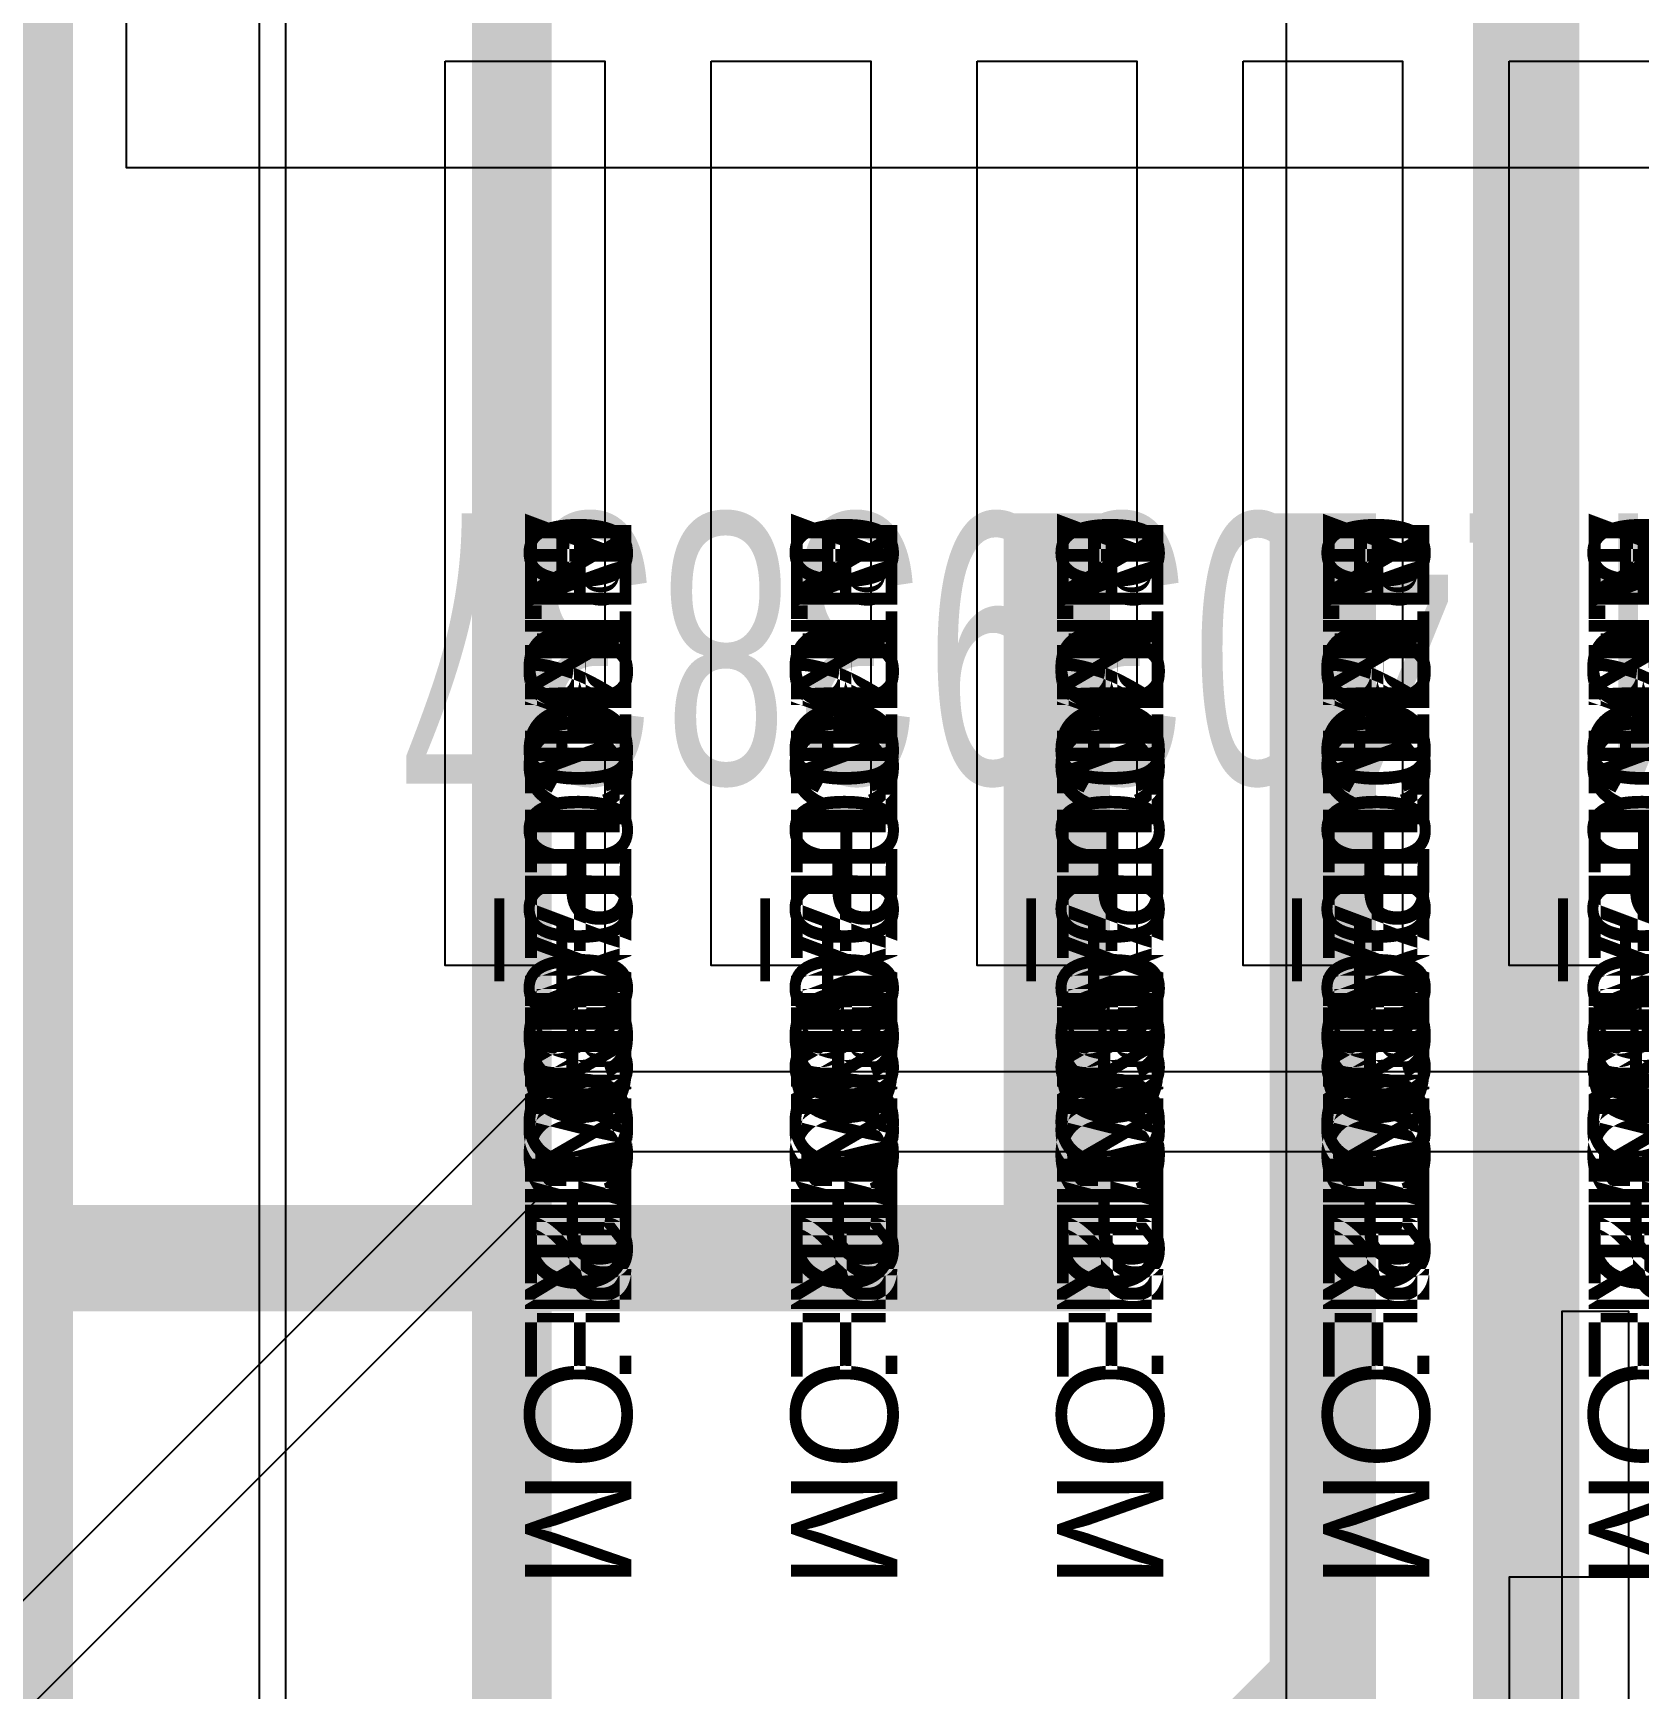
# Model space of a CAD drawing. Extents: x 0 to 323, y 0 to 320.
# Drawn here: x 37.475 to 40.494, y 98.74 to 101.853 of the extents above; entities that cross this region are included whole.
import ezdxf
from ezdxf.enums import TextEntityAlignment as Align

# ---------------------------------------------------------------- set-up
doc = ezdxf.new("R2010")
doc.units = 0
doc.header["$MEASUREMENT"] = 0
doc.layers.get('0').update_dxf_attribs({"linetype": 'CONTINUOUS'})
for name, color, linetype in [('CDN_FIGURES', 7, 'CONTINUOUS'), ('ETCH_BOTTOM', 7, 'CONTINUOUS'), ('ETCH_GND', 3, 'CONTINUOUS'), ('ETCH_INT1', 4, 'CONTINUOUS'), ('ETCH_INT2', 5, 'CONTINUOUS'), ('ETCH_PWR', 6, 'CONTINUOUS'), ('ETCH_TOP', 2, 'CONTINUOUS'), ('MANUFACTURING_NCLEGEND-1-6', 8, 'CONTINUOUS'), ('PACKAGE_GEOMETRY_ASSEMBLY_TOP', 11, 'CONTINUOUS'), ('PACKAGE_GEOMETRY_PIN_NUMBER', 9, 'CONTINUOUS')]:
    doc.layers.add(name, color=color, linetype=linetype)

# ---------------------------------------------------------------- blocks, each defined once
blk = doc.blocks.new('FIGURE_DIAMOND')
at = {"layer": 'CDN_FIGURES'}
blk.add_lwpolyline([(-0.5, 0), (0, 0.5), (0.5, 0), (0, -0.5)], close=True, dxfattribs=at)
blk = doc.blocks.new('PAD_INFO')
for tag in ['SHAPE_TYPE', 'PAD_HEIGHT', 'PAD_LAYER', 'PAD_TYPE', 'PAD_WIDTH']:
    blk.add_attdef(tag, (0, 0), '', height=0.2)
at = {"flags": 2}
blk.add_attdef('CDN_TYPE', (0, 0), '', height=0.2, dxfattribs=at)
blk = doc.blocks.new('DRILL_INFO')
at = {"flags": 2}
blk.add_attdef('CDN_TYPE', (0, 0), '', height=0.2, dxfattribs=at)
for tag in ['FSHAPE', 'FCHAR', 'DRILL_HEIGHT', 'DIAMETER', 'PLATED', 'DRILL_WIDTH']:
    blk.add_attdef(tag, (0, 0), '', height=0.2)
blk = doc.blocks.new('RC1700X0300TS_NS')
at = {"layer": 'ETCH_TOP'}
blk.add_lwpolyline([(-0.85, -0.15), (-0.85, 0.15), (0.85, 0.15), (0.85, -0.15)], close=True, dxfattribs=at)
ref = blk.add_blockref('PAD_INFO', (0, 0))
ref.add_attrib('PAD_LAYER', 'ETCH_TOP', (0, 0), dxfattribs={"height": 0.2})
ref.add_attrib('SHAPE_TYPE', 'NULL', (0, 0), dxfattribs={"height": 0.2})
ref.add_attrib('PAD_TYPE', 'ANTIPAD', (0, 0), dxfattribs={"height": 0.2})
ref.add_attrib('PAD_WIDTH', '0.000000', (0, 0), dxfattribs={"height": 0.2})
ref.add_attrib('PAD_HEIGHT', '0.000000', (0, 0), dxfattribs={"height": 0.2})
ref = blk.add_blockref('PAD_INFO', (0, 0))
ref.add_attrib('PAD_LAYER', 'ETCH_GND', (0, 0), dxfattribs={"height": 0.2})
ref.add_attrib('SHAPE_TYPE', 'NULL', (0, 0), dxfattribs={"height": 0.2})
ref.add_attrib('PAD_TYPE', 'ANTIPAD', (0, 0), dxfattribs={"height": 0.2})
ref.add_attrib('PAD_WIDTH', '0.000000', (0, 0), dxfattribs={"height": 0.2})
ref.add_attrib('PAD_HEIGHT', '0.000000', (0, 0), dxfattribs={"height": 0.2})
ref = blk.add_blockref('PAD_INFO', (0, 0))
ref.add_attrib('PAD_LAYER', 'ETCH_INT1', (0, 0), dxfattribs={"height": 0.2})
ref.add_attrib('SHAPE_TYPE', 'NULL', (0, 0), dxfattribs={"height": 0.2})
ref.add_attrib('PAD_TYPE', 'ANTIPAD', (0, 0), dxfattribs={"height": 0.2})
ref.add_attrib('PAD_WIDTH', '0.000000', (0, 0), dxfattribs={"height": 0.2})
ref.add_attrib('PAD_HEIGHT', '0.000000', (0, 0), dxfattribs={"height": 0.2})
ref = blk.add_blockref('PAD_INFO', (0, 0))
ref.add_attrib('PAD_LAYER', 'ETCH_INT2', (0, 0), dxfattribs={"height": 0.2})
ref.add_attrib('SHAPE_TYPE', 'NULL', (0, 0), dxfattribs={"height": 0.2})
ref.add_attrib('PAD_TYPE', 'ANTIPAD', (0, 0), dxfattribs={"height": 0.2})
ref.add_attrib('PAD_WIDTH', '0.000000', (0, 0), dxfattribs={"height": 0.2})
ref.add_attrib('PAD_HEIGHT', '0.000000', (0, 0), dxfattribs={"height": 0.2})
ref = blk.add_blockref('PAD_INFO', (0, 0))
ref.add_attrib('PAD_LAYER', 'ETCH_PWR', (0, 0), dxfattribs={"height": 0.2})
ref.add_attrib('SHAPE_TYPE', 'NULL', (0, 0), dxfattribs={"height": 0.2})
ref.add_attrib('PAD_TYPE', 'ANTIPAD', (0, 0), dxfattribs={"height": 0.2})
ref.add_attrib('PAD_WIDTH', '0.000000', (0, 0), dxfattribs={"height": 0.2})
ref.add_attrib('PAD_HEIGHT', '0.000000', (0, 0), dxfattribs={"height": 0.2})
ref = blk.add_blockref('PAD_INFO', (0, 0))
ref.add_attrib('PAD_LAYER', 'ETCH_BOTTOM', (0, 0), dxfattribs={"height": 0.2})
ref.add_attrib('SHAPE_TYPE', 'NULL', (0, 0), dxfattribs={"height": 0.2})
ref.add_attrib('PAD_TYPE', 'ANTIPAD', (0, 0), dxfattribs={"height": 0.2})
ref.add_attrib('PAD_WIDTH', '0.000000', (0, 0), dxfattribs={"height": 0.2})
ref.add_attrib('PAD_HEIGHT', '0.000000', (0, 0), dxfattribs={"height": 0.2})
ref = blk.add_blockref('PAD_INFO', (0, 0))
ref.add_attrib('PAD_LAYER', 'ETCH_TOP', (0, 0), dxfattribs={"height": 0.2})
ref.add_attrib('SHAPE_TYPE', 'NULL', (0, 0), dxfattribs={"height": 0.2})
ref.add_attrib('PAD_TYPE', 'THERMAL', (0, 0), dxfattribs={"height": 0.2})
ref.add_attrib('PAD_WIDTH', '0.000000', (0, 0), dxfattribs={"height": 0.2})
ref.add_attrib('PAD_HEIGHT', '0.000000', (0, 0), dxfattribs={"height": 0.2})
ref = blk.add_blockref('PAD_INFO', (0, 0))
ref.add_attrib('PAD_LAYER', 'ETCH_GND', (0, 0), dxfattribs={"height": 0.2})
ref.add_attrib('SHAPE_TYPE', 'NULL', (0, 0), dxfattribs={"height": 0.2})
ref.add_attrib('PAD_TYPE', 'THERMAL', (0, 0), dxfattribs={"height": 0.2})
ref.add_attrib('PAD_WIDTH', '0.000000', (0, 0), dxfattribs={"height": 0.2})
ref.add_attrib('PAD_HEIGHT', '0.000000', (0, 0), dxfattribs={"height": 0.2})
ref = blk.add_blockref('PAD_INFO', (0, 0))
ref.add_attrib('PAD_LAYER', 'ETCH_INT1', (0, 0), dxfattribs={"height": 0.2})
ref.add_attrib('SHAPE_TYPE', 'NULL', (0, 0), dxfattribs={"height": 0.2})
ref.add_attrib('PAD_TYPE', 'THERMAL', (0, 0), dxfattribs={"height": 0.2})
ref.add_attrib('PAD_WIDTH', '0.000000', (0, 0), dxfattribs={"height": 0.2})
ref.add_attrib('PAD_HEIGHT', '0.000000', (0, 0), dxfattribs={"height": 0.2})
ref = blk.add_blockref('PAD_INFO', (0, 0))
ref.add_attrib('PAD_LAYER', 'ETCH_INT2', (0, 0), dxfattribs={"height": 0.2})
ref.add_attrib('SHAPE_TYPE', 'NULL', (0, 0), dxfattribs={"height": 0.2})
ref.add_attrib('PAD_TYPE', 'THERMAL', (0, 0), dxfattribs={"height": 0.2})
ref.add_attrib('PAD_WIDTH', '0.000000', (0, 0), dxfattribs={"height": 0.2})
ref.add_attrib('PAD_HEIGHT', '0.000000', (0, 0), dxfattribs={"height": 0.2})
ref = blk.add_blockref('PAD_INFO', (0, 0))
ref.add_attrib('PAD_LAYER', 'ETCH_PWR', (0, 0), dxfattribs={"height": 0.2})
ref.add_attrib('SHAPE_TYPE', 'NULL', (0, 0), dxfattribs={"height": 0.2})
ref.add_attrib('PAD_TYPE', 'THERMAL', (0, 0), dxfattribs={"height": 0.2})
ref.add_attrib('PAD_WIDTH', '0.000000', (0, 0), dxfattribs={"height": 0.2})
ref.add_attrib('PAD_HEIGHT', '0.000000', (0, 0), dxfattribs={"height": 0.2})
ref = blk.add_blockref('PAD_INFO', (0, 0))
ref.add_attrib('PAD_LAYER', 'ETCH_BOTTOM', (0, 0), dxfattribs={"height": 0.2})
ref.add_attrib('SHAPE_TYPE', 'NULL', (0, 0), dxfattribs={"height": 0.2})
ref.add_attrib('PAD_TYPE', 'THERMAL', (0, 0), dxfattribs={"height": 0.2})
ref.add_attrib('PAD_WIDTH', '0.000000', (0, 0), dxfattribs={"height": 0.2})
ref.add_attrib('PAD_HEIGHT', '0.000000', (0, 0), dxfattribs={"height": 0.2})
ref = blk.add_blockref('PAD_INFO', (0, 0))
ref.add_attrib('PAD_LAYER', 'ETCH_TOP', (0, 0), dxfattribs={"height": 0.2})
ref.add_attrib('SHAPE_TYPE', 'RECTANGLE', (0, 0), dxfattribs={"height": 0.2})
ref.add_attrib('PAD_TYPE', 'REGULAR', (0, 0), dxfattribs={"height": 0.2})
ref.add_attrib('PAD_WIDTH', '1.700000', (0, 0), dxfattribs={"height": 0.2})
ref.add_attrib('PAD_HEIGHT', '0.300000', (0, 0), dxfattribs={"height": 0.2})
ref = blk.add_blockref('PAD_INFO', (0, 0))
ref.add_attrib('PAD_LAYER', 'ETCH_GND', (0, 0), dxfattribs={"height": 0.2})
ref.add_attrib('SHAPE_TYPE', 'NULL', (0, 0), dxfattribs={"height": 0.2})
ref.add_attrib('PAD_TYPE', 'REGULAR', (0, 0), dxfattribs={"height": 0.2})
ref.add_attrib('PAD_WIDTH', '0.000000', (0, 0), dxfattribs={"height": 0.2})
ref.add_attrib('PAD_HEIGHT', '0.000000', (0, 0), dxfattribs={"height": 0.2})
ref = blk.add_blockref('PAD_INFO', (0, 0))
ref.add_attrib('PAD_LAYER', 'ETCH_INT1', (0, 0), dxfattribs={"height": 0.2})
ref.add_attrib('SHAPE_TYPE', 'NULL', (0, 0), dxfattribs={"height": 0.2})
ref.add_attrib('PAD_TYPE', 'REGULAR', (0, 0), dxfattribs={"height": 0.2})
ref.add_attrib('PAD_WIDTH', '0.000000', (0, 0), dxfattribs={"height": 0.2})
ref.add_attrib('PAD_HEIGHT', '0.000000', (0, 0), dxfattribs={"height": 0.2})
ref = blk.add_blockref('PAD_INFO', (0, 0))
ref.add_attrib('PAD_LAYER', 'ETCH_INT2', (0, 0), dxfattribs={"height": 0.2})
ref.add_attrib('SHAPE_TYPE', 'NULL', (0, 0), dxfattribs={"height": 0.2})
ref.add_attrib('PAD_TYPE', 'REGULAR', (0, 0), dxfattribs={"height": 0.2})
ref.add_attrib('PAD_WIDTH', '0.000000', (0, 0), dxfattribs={"height": 0.2})
ref.add_attrib('PAD_HEIGHT', '0.000000', (0, 0), dxfattribs={"height": 0.2})
ref = blk.add_blockref('PAD_INFO', (0, 0))
ref.add_attrib('PAD_LAYER', 'ETCH_PWR', (0, 0), dxfattribs={"height": 0.2})
ref.add_attrib('SHAPE_TYPE', 'NULL', (0, 0), dxfattribs={"height": 0.2})
ref.add_attrib('PAD_TYPE', 'REGULAR', (0, 0), dxfattribs={"height": 0.2})
ref.add_attrib('PAD_WIDTH', '0.000000', (0, 0), dxfattribs={"height": 0.2})
ref.add_attrib('PAD_HEIGHT', '0.000000', (0, 0), dxfattribs={"height": 0.2})
ref = blk.add_blockref('PAD_INFO', (0, 0))
ref.add_attrib('PAD_LAYER', 'ETCH_BOTTOM', (0, 0), dxfattribs={"height": 0.2})
ref.add_attrib('SHAPE_TYPE', 'NULL', (0, 0), dxfattribs={"height": 0.2})
ref.add_attrib('PAD_TYPE', 'REGULAR', (0, 0), dxfattribs={"height": 0.2})
ref.add_attrib('PAD_WIDTH', '0.000000', (0, 0), dxfattribs={"height": 0.2})
ref.add_attrib('PAD_HEIGHT', '0.000000', (0, 0), dxfattribs={"height": 0.2})
ref = blk.add_blockref('DRILL_INFO', (0, 0))
ref.add_attrib('DIAMETER', '0.000000', (0, 0), dxfattribs={"height": 0.2})
ref.add_attrib('PLATED', 'PLATED', (0, 0), dxfattribs={"height": 0.2})
ref.add_attrib('FSHAPE', 'NULL', (0, 0), dxfattribs={"height": 0.2})
ref.add_attrib('DRILL_WIDTH', '0.000000', (0, 0), dxfattribs={"height": 0.2})
ref.add_attrib('DRILL_HEIGHT', '0.000000', (0, 0), dxfattribs={"height": 0.2})
for tag in ['CDN_TYPE', 'PIN']:
    blk.add_attdef(tag, (0, 0), '', height=0.2)
at = {"flags": 2}
for tag in ['PSTKNAME', 'BBV']:
    blk.add_attdef(tag, (0, 0), '', height=0.2, dxfattribs=at)
blk = doc.blocks.new('F40')
at = {"layer": 'PACKAGE_GEOMETRY_ASSEMBLY_TOP'}
blk.add_lwpolyline([(0.65, -6.25), (7.65, -6.25), (7.65, 0.75), (0.65, 0.75)], close=True, dxfattribs=at)
at = {"layer": 'ETCH_TOP', "rotation": 90}
for p in [(4.9, 1.4), (5.4, 1.4), (5.9, 1.4), (6.4, 1.4), (6.9, 1.4)]:
    blk.add_blockref('RC1700X0300TS_NS', p, dxfattribs=at)
at = {"flags": 2}
for tag in ['SYMBOL_TYPE', 'CDN_TYPE', 'REFDES']:
    blk.add_attdef(tag, (0, 0), '', height=0.2, dxfattribs=at)
blk = doc.blocks.new('RC1400X1700TS')
at = {"layer": 'ETCH_TOP'}
blk.add_lwpolyline([(-0.7, -0.85), (-0.7, 0.85), (0.7, 0.85), (0.7, -0.85)], close=True, dxfattribs=at)
ref = blk.add_blockref('PAD_INFO', (0, 0))
ref.add_attrib('PAD_LAYER', 'ETCH_TOP', (0, 0), dxfattribs={"height": 0.2})
ref.add_attrib('SHAPE_TYPE', 'NULL', (0, 0), dxfattribs={"height": 0.2})
ref.add_attrib('PAD_TYPE', 'ANTIPAD', (0, 0), dxfattribs={"height": 0.2})
ref.add_attrib('PAD_WIDTH', '0.000000', (0, 0), dxfattribs={"height": 0.2})
ref.add_attrib('PAD_HEIGHT', '0.000000', (0, 0), dxfattribs={"height": 0.2})
ref = blk.add_blockref('PAD_INFO', (0, 0))
ref.add_attrib('PAD_LAYER', 'ETCH_GND', (0, 0), dxfattribs={"height": 0.2})
ref.add_attrib('SHAPE_TYPE', 'NULL', (0, 0), dxfattribs={"height": 0.2})
ref.add_attrib('PAD_TYPE', 'ANTIPAD', (0, 0), dxfattribs={"height": 0.2})
ref.add_attrib('PAD_WIDTH', '0.000000', (0, 0), dxfattribs={"height": 0.2})
ref.add_attrib('PAD_HEIGHT', '0.000000', (0, 0), dxfattribs={"height": 0.2})
ref = blk.add_blockref('PAD_INFO', (0, 0))
ref.add_attrib('PAD_LAYER', 'ETCH_INT1', (0, 0), dxfattribs={"height": 0.2})
ref.add_attrib('SHAPE_TYPE', 'NULL', (0, 0), dxfattribs={"height": 0.2})
ref.add_attrib('PAD_TYPE', 'ANTIPAD', (0, 0), dxfattribs={"height": 0.2})
ref.add_attrib('PAD_WIDTH', '0.000000', (0, 0), dxfattribs={"height": 0.2})
ref.add_attrib('PAD_HEIGHT', '0.000000', (0, 0), dxfattribs={"height": 0.2})
ref = blk.add_blockref('PAD_INFO', (0, 0))
ref.add_attrib('PAD_LAYER', 'ETCH_INT2', (0, 0), dxfattribs={"height": 0.2})
ref.add_attrib('SHAPE_TYPE', 'NULL', (0, 0), dxfattribs={"height": 0.2})
ref.add_attrib('PAD_TYPE', 'ANTIPAD', (0, 0), dxfattribs={"height": 0.2})
ref.add_attrib('PAD_WIDTH', '0.000000', (0, 0), dxfattribs={"height": 0.2})
ref.add_attrib('PAD_HEIGHT', '0.000000', (0, 0), dxfattribs={"height": 0.2})
ref = blk.add_blockref('PAD_INFO', (0, 0))
ref.add_attrib('PAD_LAYER', 'ETCH_PWR', (0, 0), dxfattribs={"height": 0.2})
ref.add_attrib('SHAPE_TYPE', 'NULL', (0, 0), dxfattribs={"height": 0.2})
ref.add_attrib('PAD_TYPE', 'ANTIPAD', (0, 0), dxfattribs={"height": 0.2})
ref.add_attrib('PAD_WIDTH', '0.000000', (0, 0), dxfattribs={"height": 0.2})
ref.add_attrib('PAD_HEIGHT', '0.000000', (0, 0), dxfattribs={"height": 0.2})
ref = blk.add_blockref('PAD_INFO', (0, 0))
ref.add_attrib('PAD_LAYER', 'ETCH_BOTTOM', (0, 0), dxfattribs={"height": 0.2})
ref.add_attrib('SHAPE_TYPE', 'NULL', (0, 0), dxfattribs={"height": 0.2})
ref.add_attrib('PAD_TYPE', 'ANTIPAD', (0, 0), dxfattribs={"height": 0.2})
ref.add_attrib('PAD_WIDTH', '0.000000', (0, 0), dxfattribs={"height": 0.2})
ref.add_attrib('PAD_HEIGHT', '0.000000', (0, 0), dxfattribs={"height": 0.2})
ref = blk.add_blockref('PAD_INFO', (0, 0))
ref.add_attrib('PAD_LAYER', 'ETCH_TOP', (0, 0), dxfattribs={"height": 0.2})
ref.add_attrib('SHAPE_TYPE', 'NULL', (0, 0), dxfattribs={"height": 0.2})
ref.add_attrib('PAD_TYPE', 'THERMAL', (0, 0), dxfattribs={"height": 0.2})
ref.add_attrib('PAD_WIDTH', '0.000000', (0, 0), dxfattribs={"height": 0.2})
ref.add_attrib('PAD_HEIGHT', '0.000000', (0, 0), dxfattribs={"height": 0.2})
ref = blk.add_blockref('PAD_INFO', (0, 0))
ref.add_attrib('PAD_LAYER', 'ETCH_GND', (0, 0), dxfattribs={"height": 0.2})
ref.add_attrib('SHAPE_TYPE', 'NULL', (0, 0), dxfattribs={"height": 0.2})
ref.add_attrib('PAD_TYPE', 'THERMAL', (0, 0), dxfattribs={"height": 0.2})
ref.add_attrib('PAD_WIDTH', '0.000000', (0, 0), dxfattribs={"height": 0.2})
ref.add_attrib('PAD_HEIGHT', '0.000000', (0, 0), dxfattribs={"height": 0.2})
ref = blk.add_blockref('PAD_INFO', (0, 0))
ref.add_attrib('PAD_LAYER', 'ETCH_INT1', (0, 0), dxfattribs={"height": 0.2})
ref.add_attrib('SHAPE_TYPE', 'NULL', (0, 0), dxfattribs={"height": 0.2})
ref.add_attrib('PAD_TYPE', 'THERMAL', (0, 0), dxfattribs={"height": 0.2})
ref.add_attrib('PAD_WIDTH', '0.000000', (0, 0), dxfattribs={"height": 0.2})
ref.add_attrib('PAD_HEIGHT', '0.000000', (0, 0), dxfattribs={"height": 0.2})
ref = blk.add_blockref('PAD_INFO', (0, 0))
ref.add_attrib('PAD_LAYER', 'ETCH_INT2', (0, 0), dxfattribs={"height": 0.2})
ref.add_attrib('SHAPE_TYPE', 'NULL', (0, 0), dxfattribs={"height": 0.2})
ref.add_attrib('PAD_TYPE', 'THERMAL', (0, 0), dxfattribs={"height": 0.2})
ref.add_attrib('PAD_WIDTH', '0.000000', (0, 0), dxfattribs={"height": 0.2})
ref.add_attrib('PAD_HEIGHT', '0.000000', (0, 0), dxfattribs={"height": 0.2})
ref = blk.add_blockref('PAD_INFO', (0, 0))
ref.add_attrib('PAD_LAYER', 'ETCH_PWR', (0, 0), dxfattribs={"height": 0.2})
ref.add_attrib('SHAPE_TYPE', 'NULL', (0, 0), dxfattribs={"height": 0.2})
ref.add_attrib('PAD_TYPE', 'THERMAL', (0, 0), dxfattribs={"height": 0.2})
ref.add_attrib('PAD_WIDTH', '0.000000', (0, 0), dxfattribs={"height": 0.2})
ref.add_attrib('PAD_HEIGHT', '0.000000', (0, 0), dxfattribs={"height": 0.2})
ref = blk.add_blockref('PAD_INFO', (0, 0))
ref.add_attrib('PAD_LAYER', 'ETCH_BOTTOM', (0, 0), dxfattribs={"height": 0.2})
ref.add_attrib('SHAPE_TYPE', 'NULL', (0, 0), dxfattribs={"height": 0.2})
ref.add_attrib('PAD_TYPE', 'THERMAL', (0, 0), dxfattribs={"height": 0.2})
ref.add_attrib('PAD_WIDTH', '0.000000', (0, 0), dxfattribs={"height": 0.2})
ref.add_attrib('PAD_HEIGHT', '0.000000', (0, 0), dxfattribs={"height": 0.2})
ref = blk.add_blockref('PAD_INFO', (0, 0))
ref.add_attrib('PAD_LAYER', 'ETCH_GND', (0, 0), dxfattribs={"height": 0.2})
ref.add_attrib('SHAPE_TYPE', 'NULL', (0, 0), dxfattribs={"height": 0.2})
ref.add_attrib('PAD_TYPE', 'REGULAR', (0, 0), dxfattribs={"height": 0.2})
ref.add_attrib('PAD_WIDTH', '0.000000', (0, 0), dxfattribs={"height": 0.2})
ref.add_attrib('PAD_HEIGHT', '0.000000', (0, 0), dxfattribs={"height": 0.2})
ref = blk.add_blockref('PAD_INFO', (0, 0))
ref.add_attrib('PAD_LAYER', 'ETCH_INT1', (0, 0), dxfattribs={"height": 0.2})
ref.add_attrib('SHAPE_TYPE', 'NULL', (0, 0), dxfattribs={"height": 0.2})
ref.add_attrib('PAD_TYPE', 'REGULAR', (0, 0), dxfattribs={"height": 0.2})
ref.add_attrib('PAD_WIDTH', '0.000000', (0, 0), dxfattribs={"height": 0.2})
ref.add_attrib('PAD_HEIGHT', '0.000000', (0, 0), dxfattribs={"height": 0.2})
ref = blk.add_blockref('PAD_INFO', (0, 0))
ref.add_attrib('PAD_LAYER', 'ETCH_INT2', (0, 0), dxfattribs={"height": 0.2})
ref.add_attrib('SHAPE_TYPE', 'NULL', (0, 0), dxfattribs={"height": 0.2})
ref.add_attrib('PAD_TYPE', 'REGULAR', (0, 0), dxfattribs={"height": 0.2})
ref.add_attrib('PAD_WIDTH', '0.000000', (0, 0), dxfattribs={"height": 0.2})
ref.add_attrib('PAD_HEIGHT', '0.000000', (0, 0), dxfattribs={"height": 0.2})
ref = blk.add_blockref('PAD_INFO', (0, 0))
ref.add_attrib('PAD_LAYER', 'ETCH_PWR', (0, 0), dxfattribs={"height": 0.2})
ref.add_attrib('SHAPE_TYPE', 'NULL', (0, 0), dxfattribs={"height": 0.2})
ref.add_attrib('PAD_TYPE', 'REGULAR', (0, 0), dxfattribs={"height": 0.2})
ref.add_attrib('PAD_WIDTH', '0.000000', (0, 0), dxfattribs={"height": 0.2})
ref.add_attrib('PAD_HEIGHT', '0.000000', (0, 0), dxfattribs={"height": 0.2})
ref = blk.add_blockref('PAD_INFO', (0, 0))
ref.add_attrib('PAD_LAYER', 'ETCH_BOTTOM', (0, 0), dxfattribs={"height": 0.2})
ref.add_attrib('SHAPE_TYPE', 'NULL', (0, 0), dxfattribs={"height": 0.2})
ref.add_attrib('PAD_TYPE', 'REGULAR', (0, 0), dxfattribs={"height": 0.2})
ref.add_attrib('PAD_WIDTH', '0.000000', (0, 0), dxfattribs={"height": 0.2})
ref.add_attrib('PAD_HEIGHT', '0.000000', (0, 0), dxfattribs={"height": 0.2})
ref = blk.add_blockref('DRILL_INFO', (0, 0))
ref.add_attrib('DIAMETER', '0.000000', (0, 0), dxfattribs={"height": 0.2})
ref.add_attrib('PLATED', 'PLATED', (0, 0), dxfattribs={"height": 0.2})
ref.add_attrib('FSHAPE', 'NULL', (0, 0), dxfattribs={"height": 0.2})
ref.add_attrib('DRILL_WIDTH', '0.000000', (0, 0), dxfattribs={"height": 0.2})
ref.add_attrib('DRILL_HEIGHT', '0.000000', (0, 0), dxfattribs={"height": 0.2})
ref = blk.add_blockref('PAD_INFO', (0, 0))
ref.add_attrib('PAD_LAYER', 'ETCH_TOP', (0, 0), dxfattribs={"height": 0.2})
ref.add_attrib('SHAPE_TYPE', 'RECTANGLE', (0, 0), dxfattribs={"height": 0.2})
ref.add_attrib('PAD_TYPE', 'REGULAR', (0, 0), dxfattribs={"height": 0.2})
ref.add_attrib('PAD_WIDTH', '1.400000', (0, 0), dxfattribs={"height": 0.2})
ref.add_attrib('PAD_HEIGHT', '1.700000', (0, 0), dxfattribs={"height": 0.2})
for tag in ['CDN_TYPE', 'PIN']:
    blk.add_attdef(tag, (0, 0), '', height=0.2)
at = {"flags": 2}
for tag in ['PSTKNAME', 'BBV']:
    blk.add_attdef(tag, (0, 0), '', height=0.2, dxfattribs=at)
blk = doc.blocks.new('F91')
at = {"layer": 'ETCH_TOP'}
ref = blk.add_blockref('RC1400X1700TS', (0, 0), dxfattribs=at)
ref.add_attrib('CDN_TYPE', 'PIN', (0, 0), dxfattribs={"height": 0.2})
ref.add_attrib('PIN', '1', (0, 0), dxfattribs={"height": 0.2})
at = {"flags": 2}
for tag in ['SYMBOL_TYPE', 'CDN_TYPE', 'REFDES']:
    blk.add_attdef(tag, (0, 0), '', height=0.2, dxfattribs=at)

msp = doc.modelspace()

# ---------------------------------------------------------------- linework, layer by layer
at = {"layer": 'ETCH_BOTTOM'}
for points, format in [([(37.9499, 96.8501), (37.9499, 103.4644), (38.3999, 103.9144), (38.3999, 104.1001, 0.433127), (38.292, 104.2013, -0.212984), (37.7952, 104.3854), (37.7805, 104.3999), (35.6499, 104.3999), (35.6499, 108.4501), (38.3999, 108.4501), (38.3999, 109.3489), (37.4992, 110.2496), (37.4793, 110.2503, -0.434471), (36.9031, 110.9118, 0.706344), (36.7305, 110.994), (35.2001, 109.4636), (35.2001, 91.5979)], "xyb"), ([(28, 81.35, 0.15, 0.15, 0), (32.725, 86.075, 0.15, 0.15, 0), (32.725, 86.7783, 0.15, 0.15, 0), (36.7717, 90.825, 0.15, 0.15, 0), (39.066, 90.825, 0.15, 0.15, 0), (39.725, 91.484, 0.15, 0.15, 0), (39.725, 94.9117, 0.15, 0.15, 0), (39.525, 95.1117, 0.15, 0.15, 0), (39.525, 95.9432, 0.15, 0.15, 0), (39.0432, 96.425, 0.15, 0.15, 0), (39.0431, 96.425, 0.15, 0.15, 0), (38.375, 97.0932, 0.15, 0.15, 0), (38.375, 103.2883, 0.15, 0.15, 0), (38.825, 103.7383, 0.15, 0.15, 0), (38.825, 109.525, 0.15, 0.15, 0), (37.5, 110.85, 0.15, 0.15, 0)], "xyseb")]:
    msp.add_lwpolyline(points, format=format, dxfattribs=at)
at = {"layer": 'ETCH_GND'}
msp.add_lwpolyline([(41.4001, 102.25, 1), (40.3999, 102.25, 1)], format="xyb", close=True, dxfattribs=at)
at = {"layer": 'ETCH_INT1'}
for points in [[(94.0824, 108.85), (53.75, 108.85), (52.95, 108.05), (52.95, 103.65), (49.2, 99.9), (42.8473, 99.9, 0.447271), (41.9527, 99.9), (38.45, 99.9), (36.8, 98.25), (36.8, 97.3015, -0.413636), (36.6988, 97.2001, 0.997603), (36.6988, 96.1999, -0.413636), (36.8, 96.0985), (36.8, 86.4283), (36.7678, 86.4157, 0.682571), (36.7678, 85.4843), (36.8, 85.4717), (36.8, 83.7508), (36.7816, 83.7356, 0.471125), (36.7816, 82.9644), (36.8, 82.9492), (36.8, 72.4995, -0.438438)], [(59.4564, 108.6999), (53.8122, 108.6999), (53.1001, 107.9878), (53.1001, 103.5878), (49.2622, 99.7499), (38.5122, 99.7499), (36.9501, 98.1878), (36.9501, 84.0498, 0.434901), (37.0585, 83.9487, -1.071716), (37.0585, 82.7513, 0.434901), (36.9501, 82.6502), (36.9501, 72.4205)]]:
    msp.add_lwpolyline(points, format="xyb", dxfattribs=at)
at = {"layer": 'ETCH_INT2'}
for points, format in [([(52.65, 65.4, 0.2, 0.2, 0), (48.35, 69.7, 0.2, 0.2, 0), (47.6014, 69.7, 0.2, 0.2, 0), (39.4, 77.9014, 0.2, 0.2, 0), (39.4, 89.5235, 0.2, 0.2, 0), (37.45, 91.4735, 0.2, 0.2, 0), (37.45, 105.6486, 0.2, 0.2, 0), (39.4, 107.5986, 0.2, 0.2, 0), (39.4, 111.85, 0.2, 0.2, 0)], "xyseb"), ([(39.9, 107.25, 0.2, 0.2, 0), (39.9, 106.2456, 0.2, 0.2, 0), (40.282, 105.8636, 0.2, 0.2, 0), (40.282, 96.0166, 0.2, 0.2, 0), (40.7, 95.5986, 0.2, 0.2, 0), (40.7, 87.9986, 0.2, 0.2, 0), (50.05, 78.6486, 0.2, 0.2, 0), (50.05, 78.15, 0.2, 0.2, 0), (56.05, 72.15, 0.2, 0.2, 0)], "xyseb"), ([(49.5999, 77.9636), (49.5999, 78.4622), (40.2499, 87.8122), (40.2499, 94.7505, 0.438438), (40.1403, 94.8515, -0.767377), (39.8159, 95.7616), (39.8197, 95.7642), (39.8588, 95.8033), (39.8319, 95.8302), (39.8319, 105.6772), (39.4499, 106.0592), (39.4499, 106.7672, 0.668179), (39.2768, 106.8389), (37.9001, 105.4622), (37.9001, 105.3978, 0.545175), (38.0434, 105.3054, -1.551763), (38.0434, 104.3946, 0.545175), (37.9001, 104.3022), (37.9001, 93.0491, 0.569164), (38.05, 92.9601, -1.1118), (38.9252, 90.8468, 0.568944), (38.8822, 90.6779), (39.8501, 89.7099), (39.8501, 78.0878)], "xyb")]:
    msp.add_lwpolyline(points, format=format, dxfattribs=at)
at = {"layer": 'ETCH_PWR'}
msp.add_lwpolyline([(41.4001, 102.25, 1), (40.3999, 102.25, 1)], format="xyb", close=True, dxfattribs=at)
at = {"layer": 'ETCH_TOP'}
for points in [[(33.8, 100.65, 0.2, 0.2, 0), (36.1, 100.65, 0.2, 0.2, 0), (37.2, 99.55, 0.2, 0.2, 0), (39.4, 99.55, 0.2, 0.2, 0), (39.4, 100.95, 0.2, 0.2, 0)], [(39.9, 100.95, 0.2, 0.2, 0), (39.9, 98.75, 0.2, 0.2, 0), (39.35, 98.2, 0.2, 0.2, 0), (33.8, 98.2, 0.2, 0.2, 0)]]:
    msp.add_lwpolyline(points, format="xyseb", dxfattribs=at)
msp.add_lwpolyline([(37.4969, 92.2753, -0.569037), (37.3279, 92.2323), (33.3251, 96.2351), (33.3251, 96.7999), (34.9501, 96.7999), (34.9501, 97.7499), (39.5364, 97.7499), (40.3501, 98.5636), (40.3501, 99.4499), (40.4749, 99.4499), (40.4749, 96.3261), (39.9859, 95.8371), (39.9727, 95.8336, 1.740893), (40.5836, 95.2227), (40.5871, 95.2359), (40.7768, 95.4256, -0.668179), (40.9499, 95.3539), (40.9499, 93.9864), (39.6376, 92.6741, -0.442721), (39.4876, 92.6813, 0.60136), (37.4969, 92.2753)], format="xyb", close=True, dxfattribs=at)

# ---------------------------------------------------------------- block references
at = {"rotation": 180}
msp.add_blockref('F40', (45.3, 102.35), dxfattribs=at)
at = {"xscale": -1, "rotation": 90}
msp.add_blockref('F91', (41.1, 98.25), dxfattribs=at)
at = {"layer": 'MANUFACTURING_NCLEGEND-1-6', "xscale": 1.5, "yscale": 1.5}
msp.add_blockref('FIGURE_DIAMOND', (40.9, 102.25), dxfattribs=at)

# ---------------------------------------------------------------- texts
at = {"layer": 'PACKAGE_GEOMETRY_PIN_NUMBER', "width": 0.649606}
for s, p in [('37', (38.4, 100.95)), ('38', (38.9, 100.95)), ('39', (39.4, 100.95)), ('40', (39.9, 100.95)), ('41', (40.4, 100.95))]:
    msp.add_text(s, height=0.508, rotation=180, dxfattribs=at).set_placement(p, align=Align.CENTER)

doc.saveas('drawing.dxf')
